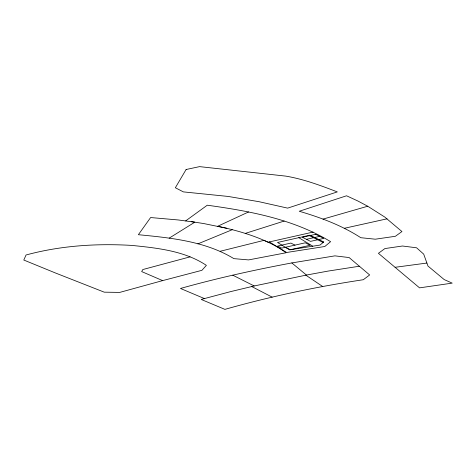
<?xml version="1.0" encoding="UTF-8"?>
<svg xmlns="http://www.w3.org/2000/svg" width="476" height="476" viewBox="0 0 476 476"><rect width="100%" height="100%" fill="white"/><g stroke="black" fill="none" stroke-linecap="round" stroke-linejoin="round"><path stroke-width="0.71" d="M185.646 220.906L207.274 205.21C249.727 211.07 293.43 219.115 330.606 241.665L324.816 246.497L286.647 252.488L269.362 241.927M169.218 238.125L194.815 222.179L178.286 219.966L150.606 217.544L138.379 234.704C170.914 237.857 205.394 241.249 233.871 258.635L248.591 259.914L286.005 252.78C279.269 247.669 271.736 243.736 264.013 240.356L220.18 251.274M248.591 211.951L217.687 226.255C234.918 229.973 252.078 234.686 268.065 242.219L313.101 232.08M197.855 243.885L232.252 229.706M245.253 233.413L284.172 221.066M322.996 219.115L367.716 206.233L384.727 217.026L401.952 231.544L395.383 236.286L375.284 239.196L360.784 237.702C341.958 225.481 320.699 217.55 299.255 211.261L346.558 195.785L357.881 201.009L367.716 206.233M162.643 280.608L201.913 270.32L206.388 265.37C184.617 250.816 157.3 248.02 131.846 245.414C96.414 243.319 60.398 245.664 26.055 254.987L23.8 260.039L55.513 273.01L104.256 292.169L119.72 292.407L162.643 280.608L141.681 271.582L142.806 269.547L190.067 256.867M291.83 262.93L334.914 255.862L349.128 257.558L369.656 274.955L363.295 279.727C316.611 286.719 270.326 296.483 224.91 309.37L201.187 299.44L230.771 291.58L254.196 285.969L306.455 275.057L291.83 262.93C254.392 269.934 217.163 278.162 180.481 288.462L204.377 298.553M306.455 239.333L319.705 236.346M344.249 228.313L387.047 218.829M359.356 266.233L328.178 271.07L305.836 275.17L322.734 286.546M395.086 267.298L426.901 263.05L427.966 266.042L444.209 279.59L452.2 283.125L419.558 287.861L378.42 253.315L384.905 248.567L402.476 246.009L416.601 247.8L423.7 254.142L426.901 263.05M191.162 221.608L203.645 223.536L226.879 228.301M308.906 235.4L323.103 242.492M294.977 245.122L290.884 243.075L277.633 246.062L281.721 248.103L305.283 242.802L310.191 245.259L290.312 249.733L285.404 247.276M232.788 275.199L254.196 285.969M251.756 286.558L272.141 297.125M298.797 237.673L312.762 246.211M186.11 169.504L175.358 187.746L183.361 191.887L228.242 196.451L259.117 201.717L287.629 208.131L337.311 191.905C320.574 185.473 303.569 179.107 285.838 176.126L199.575 166.63L186.11 169.504M323.71 241.986L320.015 245.069L289.598 249.846L277.52 242.462L310.025 235.144L323.71 241.986M315.618 234.299L302.361 237.286L310.548 241.374L323.799 238.393L315.618 234.299"/></g></svg>
